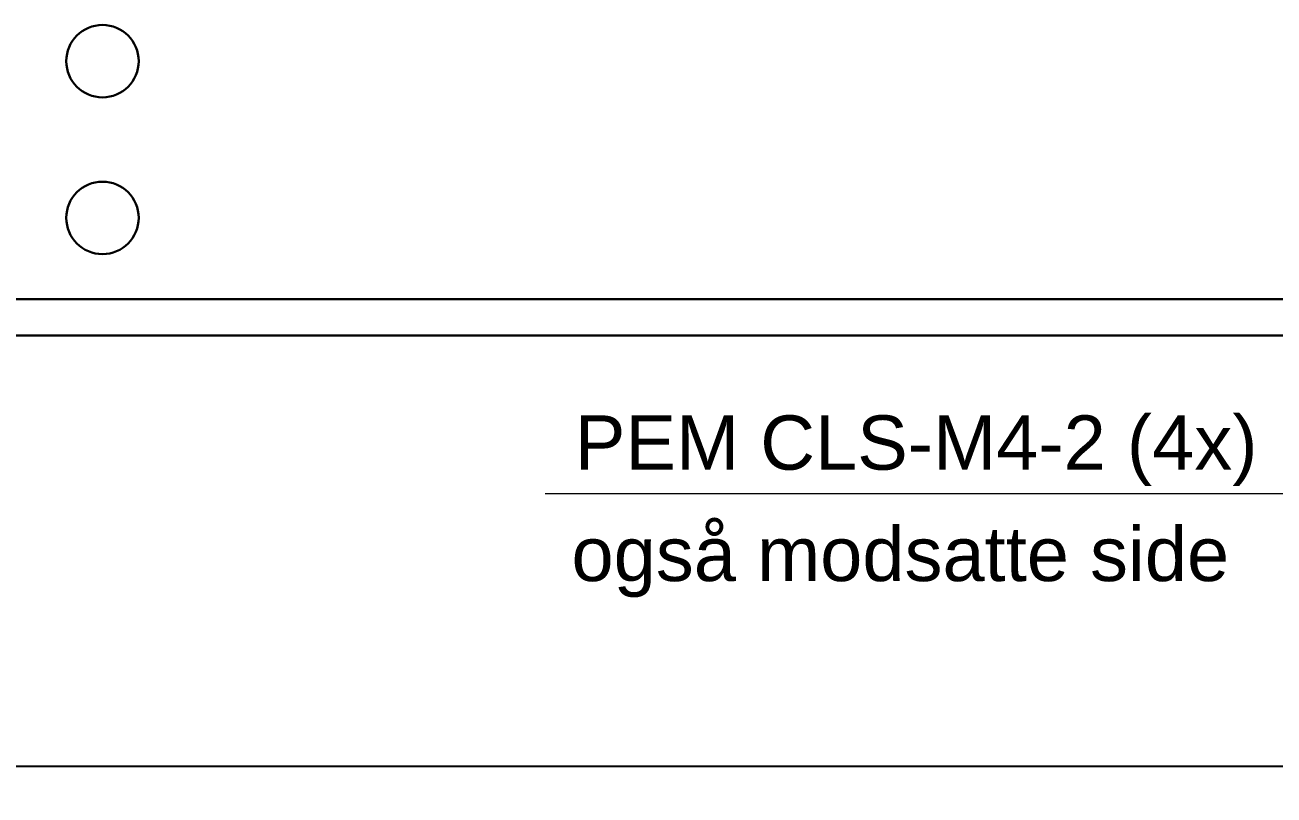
# Model space of a CAD drawing. Extents: x 23 to 957, y -67 to 697.
# Drawn here: x 407.8 to 476.8, y 601.1 to 643.7 of the extents above; entities that cross this region are included whole.
import ezdxf
from ezdxf.enums import TextEntityAlignment as Align

# ---------------------------------------------------------------- set-up
doc = ezdxf.new("R2010")
doc.units = 0
doc.header["$MEASUREMENT"] = 0
doc.layers.get('0').update_dxf_attribs({"linetype": 'CONTINUOUS'})
doc.layers.get('DEFPOINTS').update_dxf_attribs({"linetype": 'CONTINUOUS'})
doc.layers.add('DIM', color=1, linetype='CONTINUOUS', lineweight=13)
doc.layers.add('EMNE', color=3, linetype='CONTINUOUS', lineweight=30)
doc.styles.get("Standard").update_dxf_attribs({"font": 'ARIAL.TTF'})
doc.dimstyles.get("Standard").update_dxf_attribs({"dimtxt": 0.18, "dimasz": 0.18, "dimexe": 0.18, "dimexo": 0.0625, "dimgap": 0.09, "dimtad": 0, "dimtih": 1, "dimtoh": 1, "dimdec": 4, "dimzin": 0, "dimdsep": 46, "dimtxsty": 'Standard', "dimcen": 0.09, "dimadec": 0, "dimazin": 0, "dimtfac": 1, "dimtdec": 4, "dimtofl": 0, "dimtmove": 0, "dimatfit": 3, "dimfxl": 0, "dimtolj": 1, "dimtzin": 0, "dimarcsym": 0})

# ---------------------------------------------------------------- blocks, each defined once
blk = doc.blocks.new('*D58')
at = {"color": 0, "linetype": 'ByBlock'}
for p, q in [((355.074, 502.527), (355.074, 582.299)), ((763.574, 502.527), (763.574, 582.299)), ((358.574, 581.299), (760.074, 581.299))]:
    blk.add_line(p, q, dxfattribs=at)
for points in [[(358.574, 581.883), (358.574, 580.716), (355.074, 581.299)], [(760.074, 581.883), (760.074, 580.716), (763.574, 581.299)]]:
    blk.add_solid(points, dxfattribs=at)
at = {"layer": 'DEFPOINTS', "color": 0, "linetype": 'ByBlock'}
for p in [(763.574, 581.299), (355.074, 501.527), (763.574, 501.527)]:
    blk.add_point(p, dxfattribs=at)
at = {"color": 0, "linetype": 'ByBlock'}
blk.add_text('408.50', height=3, dxfattribs=at).set_placement((559.324, 584.299), align=Align.MIDDLE_CENTER)

msp = doc.modelspace()

# ---------------------------------------------------------------- linework, layer by layer
at = {"layer": 'DIM'}
msp.add_line((531.1577, 617.77671), (436.5377, 617.77671), dxfattribs=at)
at = {"layer": 'EMNE'}
for p, q in [((817.07412, 628.52671), (359.07412, 628.52671)), ((819.07412, 626.52671), (359.07412, 626.52671))]:
    msp.add_line(p, q, dxfattribs=at)
at = {"layer": 'EMNE', "linetype": 'Continuous'}
for centre in [(412.07412, 641.68671), (412.07412, 633.02671)]:
    msp.add_circle(centre, 2, dxfattribs=at)

# ---------------------------------------------------------------- texts
at = {"layer": 'DIM'}
for s, p in [('PEM CLS-M4-2 (4x)', (438.17206, 619.11138)), ('også modsatte side', (437.9877, 612.95671))]:
    msp.add_text(s, height=3, dxfattribs=at).set_placement(p)

# ---------------------------------------------------------------- dimensions: what is measured, and where the dimension line sits
dim = msp.add_linear_dim(base=(767.57412, 602.73118), p1=(359.07412, 522.9584), p2=(767.57412, 522.9584), dimstyle='Standard', dxfattribs=at)
dim.commit()
dim.dimension.update_dxf_attribs({"geometry": '*D58', "text_midpoint": (563.32412, 605.73118), "insert": (4, 21.43169)})

doc.saveas('drawing.dxf')
